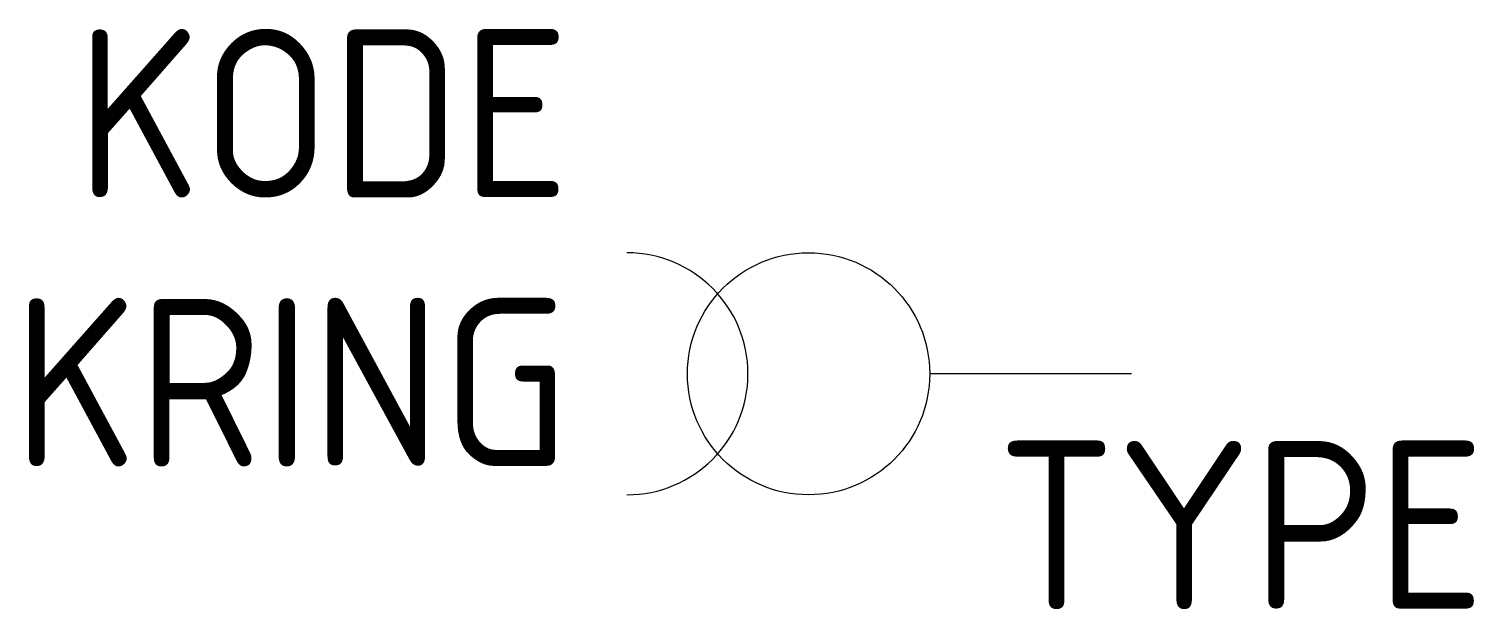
# Model space of a CAD drawing. Extents: x -16.4 to 5.1, y -3.5 to 5.1.
import ezdxf
from ezdxf.enums import TextEntityAlignment as Align

# ---------------------------------------------------------------- set-up
doc = ezdxf.new("R2010")
doc.units = 0
doc.layers.get('0').update_dxf_attribs({"linetype": 'CONTINUOUS'})
doc.styles.get("Standard").update_dxf_attribs({"font": 'iso8.shx'})

msp = doc.modelspace()

# ---------------------------------------------------------------- linework, layer by layer
msp.add_line((0, 0), (-3, 0))
msp.add_circle((-4.8, 0), 1.8)
msp.add_arc((-7.5, 0), 1.8, 270, 90)

# ---------------------------------------------------------------- texts
for tag, p in [('KODE', (-8.352, 2.622)), ('KRING', (-8.352, -1.378))]:
    msp.add_attdef(tag, text='XXX', height=2.5).set_placement(p, align=Align.RIGHT)
msp.add_attdef('TYPE', (-2, -3.5), 'XXX', height=2.5)

doc.saveas('drawing.dxf')
